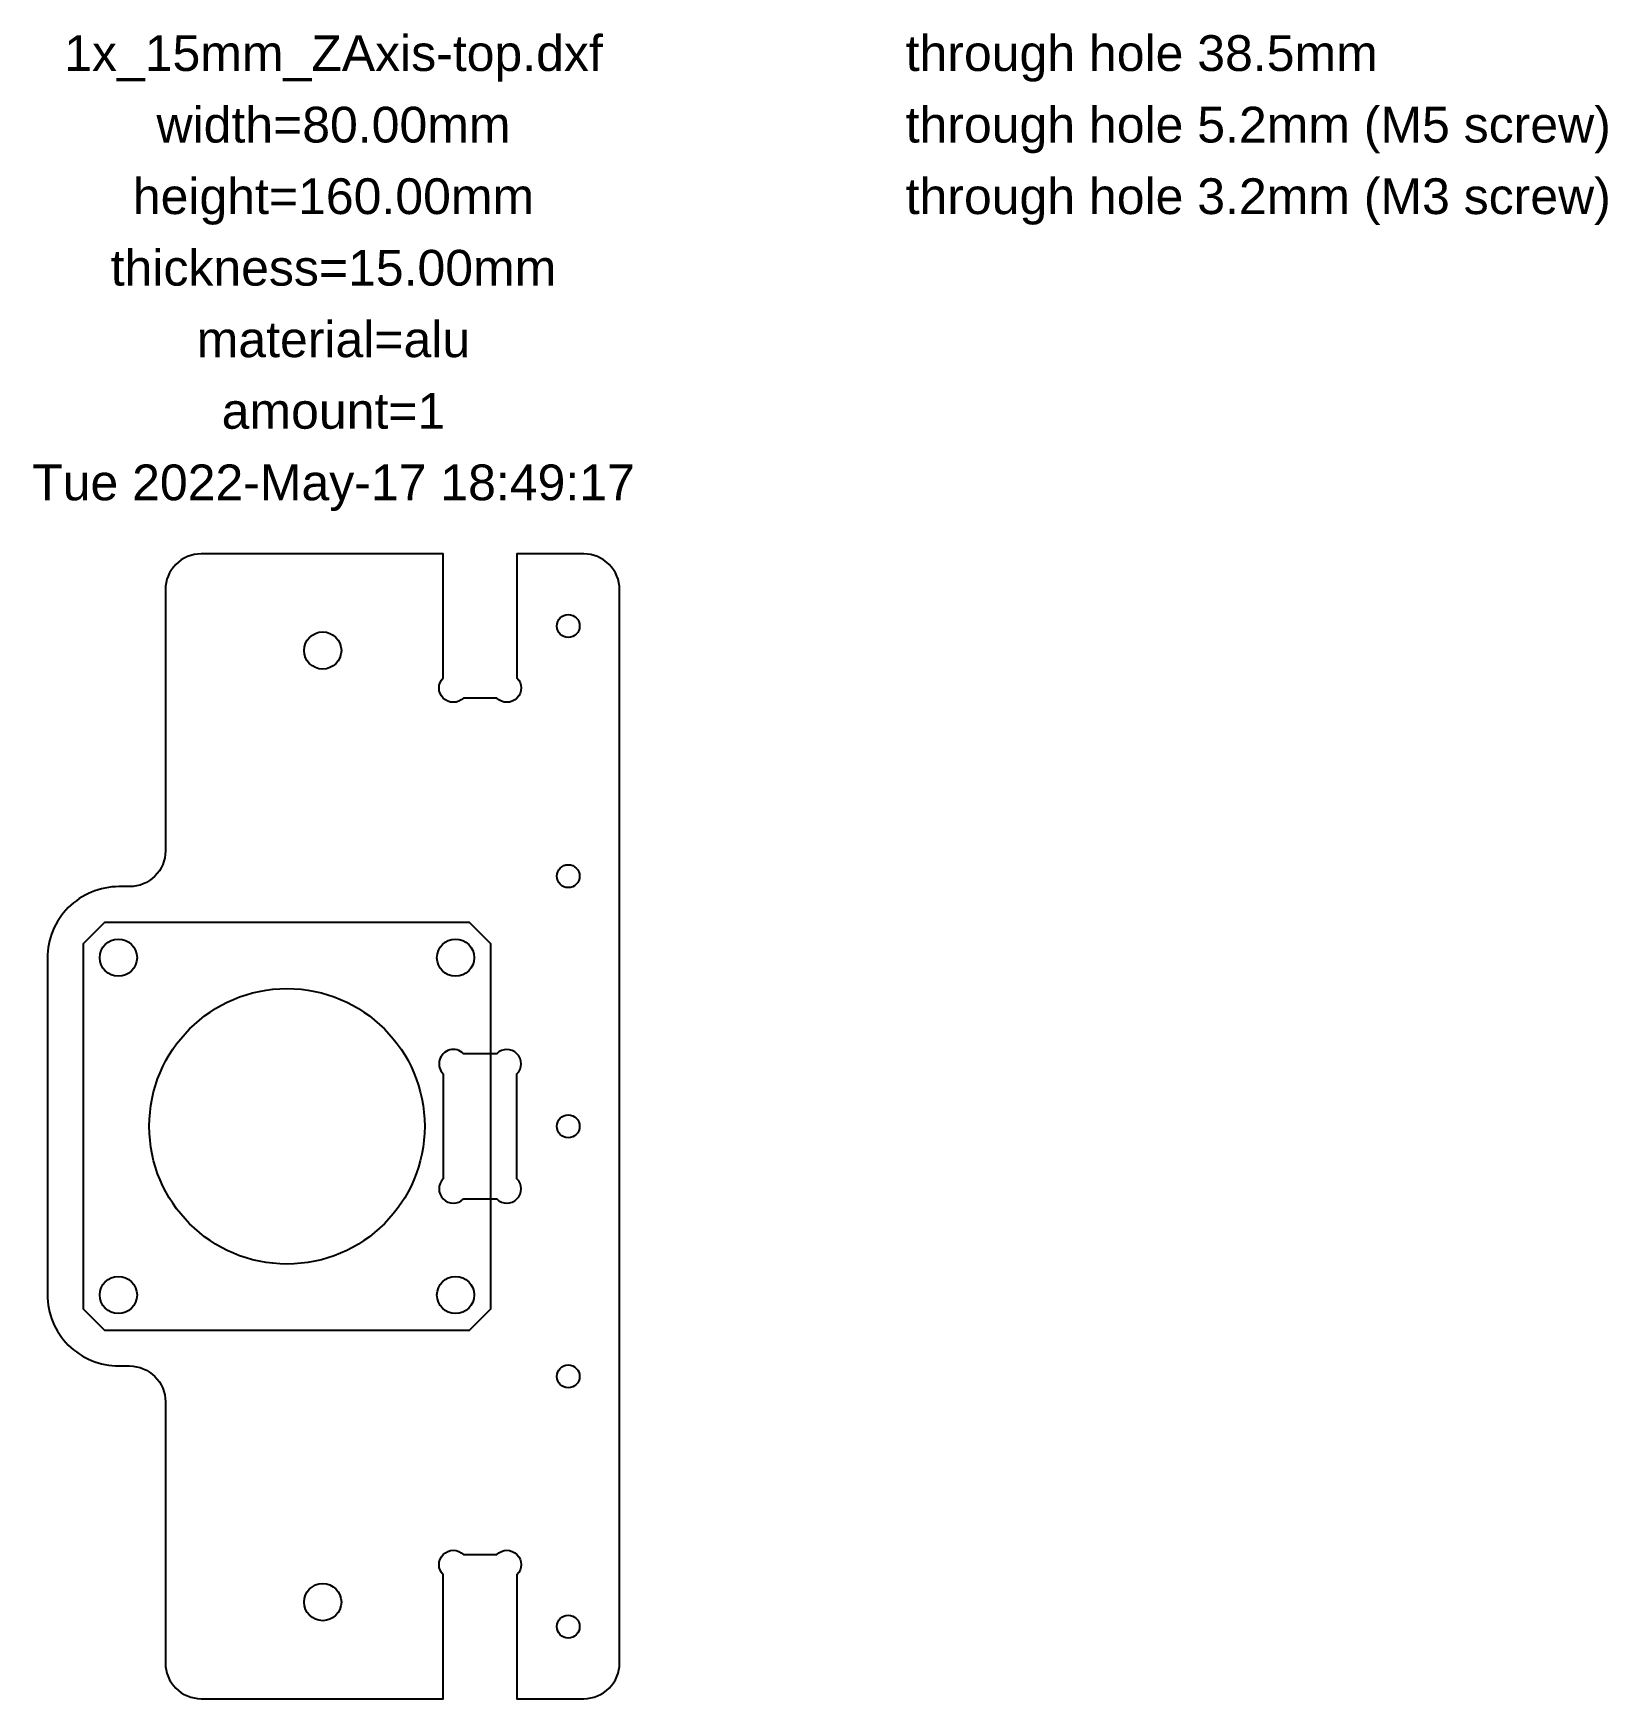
# Model space of a CAD drawing. Header units: millimetres. Extents: x -35 to 185, y -80 to 153.
import ezdxf
from ezdxf.enums import TextEntityAlignment as Align

# ---------------------------------------------------------------- set-up
doc = ezdxf.new("R2010")
doc.units = ezdxf.units.MM
for name, color, linetype in [('annotation', 7, 'Continuous'), ('outline', 2, 'Continuous'), ('th32', 3, 'Continuous'), ('th52', 30, 'Continuous'), ('thx', 1, 'Continuous')]:
    doc.layers.add(name, color=color, linetype=linetype)
doc.styles.add('LiberationSans', font='LiberationSans-Regular.ttf')

msp = doc.modelspace()

# ---------------------------------------------------------------- linework, layer by layer
for points in [[(-23.5, -33.5), (-22, -33.5, -0.414214), (-17, -38.5), (-17, -75, 0.414214), (-12, -80), (21.85, -80), (21.85, -62.68, -1), (24.68, -59.85), (29.32, -59.85, -1), (32.15, -62.68), (32.15, -80), (41.5, -80, 0.414214), (46.5, -75), (46.5, 75, 0.414214), (41.5, 80), (32.15, 80), (32.15, 62.68, -1), (29.32, 59.85), (24.68, 59.85, -1), (21.85, 62.68), (21.85, 80), (-12, 80, 0.414214), (-17, 75), (-17, 38.5, -0.414214), (-22, 33.5), (-23.5, 33.5, 0.414214), (-33.5, 23.5), (-33.5, -23.5, 0.414214)], [(24.68, -10.15), (29.32, -10.15, 1), (32.15, -7.32), (32.15, 7.32, 1), (29.32, 10.15), (24.68, 10.15, 1), (21.85, 7.32), (21.85, -7.32, 1)]]:
    msp.add_lwpolyline(points, format="xyb", close=True)
at = {"layer": 'outline'}
msp.add_lwpolyline([(-25.5, -28.5), (25.5, -28.5), (28.5, -25.5), (28.5, 25.5), (25.5, 28.5), (-25.5, 28.5), (-28.5, 25.5), (-28.5, -25.5)], close=True, dxfattribs=at)
at = {"layer": 'th32'}
for centre in [(39.32, 69.92), (39.32, 34.96), (39.32, 0), (39.32, -34.96), (39.32, -69.92)]:
    msp.add_circle(centre, 1.6, dxfattribs=at)
at = {"layer": 'th52'}
for centre in [(5, 66.5), (-23.57, 23.57), (23.57, 23.57), (-23.57, -23.57), (23.57, -23.57), (5, -66.5)]:
    msp.add_circle(centre, 2.6, dxfattribs=at)
at = {"layer": 'thx'}
msp.add_circle((0, 0), 19.25, dxfattribs=at)

# ---------------------------------------------------------------- texts
at = {"layer": 'annotation', "style": 'LiberationSans'}
for s, p in [('1x_15mm_ZAxis-top.dxf', (6.5, 150)), ('width=80.00mm', (6.5, 140)), ('height=160.00mm', (6.5, 130)), ('thickness=15.00mm', (6.5, 120)), ('material=alu', (6.5, 110)), ('amount=1', (6.5, 100)), ('Tue 2022-May-17 18:49:17', (6.5, 90))]:
    msp.add_text(s, height=5, dxfattribs=at).set_placement(p, align=Align.MIDDLE_CENTER)
at = {"layer": 'th32', "style": 'LiberationSans'}
msp.add_text('through hole 3.2mm (M3 screw)', height=5, dxfattribs=at).set_placement((86.5, 130), align=Align.MIDDLE_LEFT)
at = {"layer": 'th52', "style": 'LiberationSans'}
msp.add_text('through hole 5.2mm (M5 screw)', height=5, dxfattribs=at).set_placement((86.5, 140), align=Align.MIDDLE_LEFT)
at = {"layer": 'thx', "style": 'LiberationSans'}
msp.add_text('through hole 38.5mm', height=5, dxfattribs=at).set_placement((86.5, 150), align=Align.MIDDLE_LEFT)

doc.saveas('drawing.dxf')
